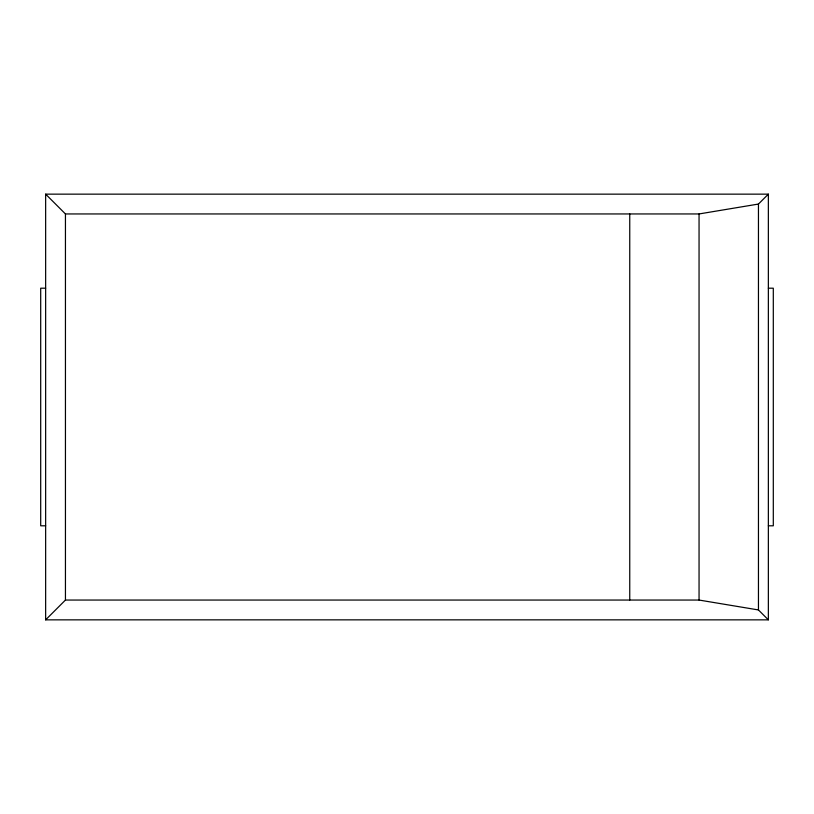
<?xml version="1.0" encoding="UTF-8"?>
<svg xmlns="http://www.w3.org/2000/svg" width="814" height="814" viewBox="0 0 814 814"><rect width="100%" height="100%" fill="white"/><g stroke="black" fill="none" stroke-linecap="round" stroke-linejoin="round"><path stroke-width="1.22" d="M45.645 619.851L65.446 600.05L699.053 600.05L758.455 609.951L768.355 619.851L768.355 194.149L45.645 194.149L45.645 619.851L768.355 619.851M45.645 194.149L65.446 213.95L699.053 213.95L758.455 204.049L768.355 194.149M45.645 288.197L40.7 288.197L40.7 525.803L45.645 525.803M768.355 288.197L773.3 288.197L773.3 525.803L768.355 525.803M758.455 204.049L758.455 609.951M699.053 213.95L699.053 600.05M629.751 213.95L629.751 600.05M65.446 213.95L65.446 600.05"/></g></svg>
